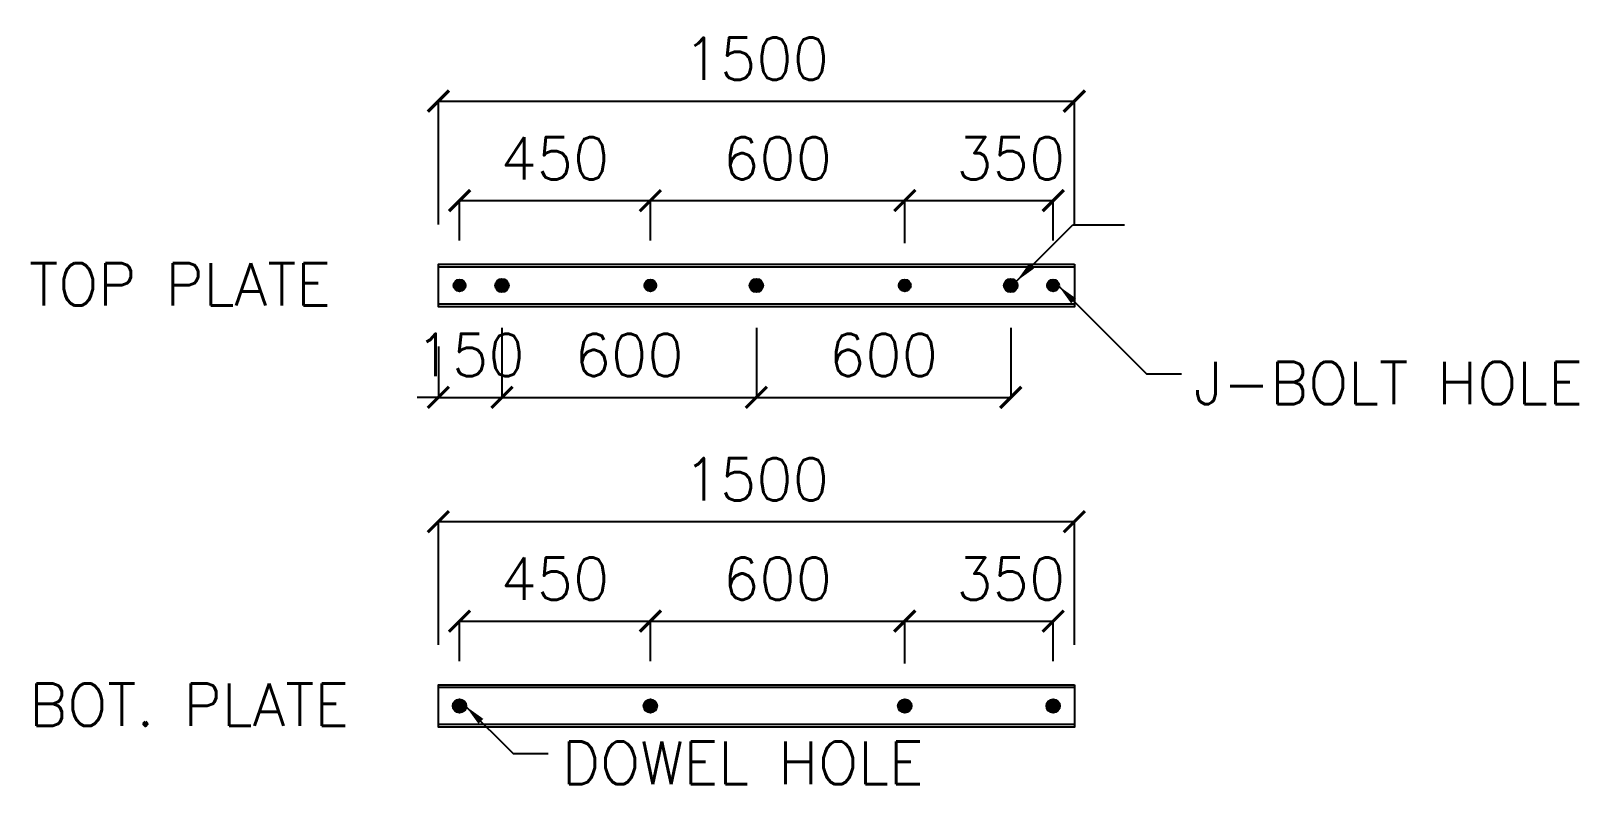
# Model space of a CAD drawing. Header units: inches. Extents: x 33 to 4252, y 14 to 9346.
# Drawn here: x 483 to 4134, y 7569 to 9346 of the extents above; entities that cross this region are included whole.
import ezdxf

# ---------------------------------------------------------------- set-up
doc = ezdxf.new("R2010")
doc.units = ezdxf.units.IN
doc.header["$MEASUREMENT"] = 0
doc.layers.get('Defpoints').update_dxf_attribs({"color": 36, "true_color": 0x703800})
for name, color, linetype in [('0-S1', 1, 'Continuous'), ('A-DIMENSIONS', 30, 'Continuous'), ('A-Main Text', 3, 'Continuous'), ('A-Specifications', 2, 'Continuous'), ('AR-Panels', 4, 'Continuous'), ('AR-Timber Plate', 3, 'Continuous'), ('Screw Connection', 13, 'Continuous'), ('Screw Dowel', 140, 'Continuous'), ('Screw J-Bolt', 64, 'Continuous')]:
    doc.layers.add(name, color=color, linetype=linetype)
doc.layers.add('VP', color=7, linetype='Continuous', plot=False)
doc.styles.add('LEROY', font='simplex.shx')
doc.dimstyles.new('DIM100', dxfattribs={"dimscale": 0, "dimtxt": 220, "dimasz": 180, "dimexe": 220, "dimexo": 250, "dimgap": 1, "dimtad": 1, "dimtoh": 1, "dimlfac": 0.001, "dimzin": 1, "dimdsep": 46, "dimtxsty": 'LEROY', "dimblk1": 'ORIGIN', "dimblk2": 'ORIGIN', "dimsah": 1, "dimcen": 0.18, "dimclrd": 30, "dimclre": 30, "dimclrt": 7, "dimazin": 0, "dimtfac": 1, "dimtix": 1, "dimtmove": 1, "dimatfit": 3, "dimfxl": 1, "dimtvp": 1, "dimtolj": 2, "dimtzin": 0, "dimarcsym": 0})

# ---------------------------------------------------------------- blocks, each defined once
blk = doc.blocks.new('srthtfghjfghtrrdre')
at = {"layer": 'Screw J-Bolt'}
h = blk.add_hatch(color=256, dxfattribs=at)
h.dxf.hatch_style = 1
h.paths.add_polyline_path([(91218.9, 31514.7, 1), (91190.9, 31514.7, 1)])
blk.add_circle((91204.9, 31514.7), 14, dxfattribs=at)
blk = doc.blocks.new('32mm Hole')
at = {"layer": 'Screw Dowel'}
h = blk.add_hatch(color=256, dxfattribs=at)
h.dxf.hatch_style = 1
h.paths.add_polyline_path([(92138.9, 31231.2, 1), (92170.9, 31231.2, 1)])
blk.add_circle((92154.9, 31231.2), 16, dxfattribs=at)
blk = doc.blocks.new('_ORIGIN')
at = {"color": 0, "linetype": 'ByBlock'}
blk.add_line((-0.5, 0), (-1, 0), dxfattribs=at)
blk.add_circle((0, 0), 0.5, dxfattribs=at)
blk = doc.blocks.new('_ArchTick')
at = {"color": 0, "linetype": 'ByBlock', "const_width": 0.15}
blk.add_lwpolyline([(-0.5, -0.5), (0.5, 0.5)], dxfattribs=at)
blk = doc.blocks.new('*D54')
at = {"layer": 'A-DIMENSIONS', "color": 30, "transparency": 16777216}
for p, q in [((1493.9, 8851.4), (1493.9, 8945.7)), ((1493.9, 8945.7), (1944, 8945.7)), ((1944, 8851.4), (1944, 8945.7))]:
    blk.add_line(p, q, dxfattribs=at)
at = {"layer": 'Defpoints', "color": 0, "transparency": 16777216}
for p in [(1944, 8945.7), (1493.9, 8751.4), (1944, 8751.4)]:
    blk.add_point(p, dxfattribs=at)
at = {"layer": 'A-DIMENSIONS', "color": 30, "transparency": 16777216, "xscale": 50, "yscale": 50, "zscale": 50, "rotation": 180}
blk.add_blockref('_ArchTick', (1493.9, 8945.7), dxfattribs=at)
at = {"layer": 'A-DIMENSIONS', "color": 30, "transparency": 16777216, "xscale": 50, "yscale": 50, "zscale": 50}
blk.add_blockref('_ArchTick', (1944, 8945.7), dxfattribs=at)
at = {"layer": 'A-DIMENSIONS', "color": 3, "transparency": 16777216, "insert": (1718.9, 9045.7), "char_height": 100, "attachment_point": 5, "style": 'LEROY'}
blk.add_mtext('\\A2;450', dxfattribs=at)
blk = doc.blocks.new('*D55')
at = {"layer": 'A-DIMENSIONS', "color": 30, "transparency": 16777216}
for p, q in [((1444, 8889.4), (1444, 9180.2)), ((1444, 9180.2), (2944, 9180.2)), ((2944, 8889.4), (2944, 9180.2))]:
    blk.add_line(p, q, dxfattribs=at)
at = {"layer": 'Defpoints', "color": 0, "transparency": 16777216}
for p in [(2944, 9180.2), (1444, 8789.4), (2944, 8789.4)]:
    blk.add_point(p, dxfattribs=at)
at = {"layer": 'A-DIMENSIONS', "color": 30, "transparency": 16777216, "xscale": 50, "yscale": 50, "zscale": 50, "rotation": 180}
blk.add_blockref('_ArchTick', (1444, 9180.2), dxfattribs=at)
at = {"layer": 'A-DIMENSIONS', "color": 30, "transparency": 16777216, "xscale": 50, "yscale": 50, "zscale": 50}
blk.add_blockref('_ArchTick', (2944, 9180.2), dxfattribs=at)
at = {"layer": 'A-DIMENSIONS', "color": 3, "transparency": 16777216, "insert": (2194, 9280.2), "char_height": 100, "attachment_point": 5, "style": 'LEROY'}
blk.add_mtext('\\A2;1500', dxfattribs=at)
blk = doc.blocks.new('*D56')
at = {"layer": 'A-DIMENSIONS', "color": 30, "transparency": 16777216}
for p, q in [((2544.1, 8845.4), (2544.1, 8945.7)), ((2544.1, 8945.7), (2894, 8945.7)), ((2894, 8851.4), (2894, 8945.7))]:
    blk.add_line(p, q, dxfattribs=at)
at = {"layer": 'Defpoints', "color": 0, "transparency": 16777216}
for p in [(2894, 8945.7), (2544.1, 8745.4), (2894, 8751.4)]:
    blk.add_point(p, dxfattribs=at)
at = {"layer": 'A-DIMENSIONS', "color": 30, "transparency": 16777216, "xscale": 50, "yscale": 50, "zscale": 50, "rotation": 180}
blk.add_blockref('_ArchTick', (2544.1, 8945.7), dxfattribs=at)
at = {"layer": 'A-DIMENSIONS', "color": 30, "transparency": 16777216, "xscale": 50, "yscale": 50, "zscale": 50}
blk.add_blockref('_ArchTick', (2894, 8945.7), dxfattribs=at)
at = {"layer": 'A-DIMENSIONS', "color": 3, "transparency": 16777216, "insert": (2794, 9045.7), "char_height": 100, "attachment_point": 5, "style": 'LEROY'}
blk.add_mtext('\\A2;350', dxfattribs=at)
blk = doc.blocks.new('*D57')
at = {"layer": 'A-DIMENSIONS', "color": 30, "transparency": 16777216}
for p, q in [((1944, 8851.4), (1944, 8945.7)), ((1944, 8945.7), (2544.1, 8945.7)), ((2544.1, 8845.4), (2544.1, 8945.7))]:
    blk.add_line(p, q, dxfattribs=at)
at = {"layer": 'Defpoints', "color": 0, "transparency": 16777216}
for p in [(2544.1, 8945.7), (1944, 8751.4), (2544.1, 8745.4)]:
    blk.add_point(p, dxfattribs=at)
at = {"layer": 'A-DIMENSIONS', "color": 30, "transparency": 16777216, "xscale": 50, "yscale": 50, "zscale": 50, "rotation": 180}
blk.add_blockref('_ArchTick', (1944, 8945.7), dxfattribs=at)
at = {"layer": 'A-DIMENSIONS', "color": 30, "transparency": 16777216, "xscale": 50, "yscale": 50, "zscale": 50}
blk.add_blockref('_ArchTick', (2544.1, 8945.7), dxfattribs=at)
at = {"layer": 'A-DIMENSIONS', "color": 3, "transparency": 16777216, "insert": (2244, 9045.7), "char_height": 100, "attachment_point": 5, "style": 'LEROY'}
blk.add_mtext('\\A2;600', dxfattribs=at)
blk = doc.blocks.new('*D64')
at = {"layer": 'A-DIMENSIONS', "color": 30, "transparency": 16777216}
for p, q in [((1594, 8645.4), (1594, 8481.6)), ((1444, 8601.4), (1444, 8481.6)), ((1444, 8481.6), (1394, 8481.6)), ((1444, 8481.6), (1594, 8481.6)), ((1594, 8481.6), (1644, 8481.6))]:
    blk.add_line(p, q, dxfattribs=at)
at = {"layer": 'Defpoints', "color": 0, "transparency": 16777216}
for p in [(1594, 8745.4), (1444, 8701.4), (1594, 8481.6)]:
    blk.add_point(p, dxfattribs=at)
at = {"layer": 'A-DIMENSIONS', "color": 30, "transparency": 16777216, "xscale": 50, "yscale": 50, "zscale": 50}
blk.add_blockref('_ArchTick', (1444, 8481.6), dxfattribs=at)
at = {"layer": 'A-DIMENSIONS', "color": 30, "transparency": 16777216, "xscale": 50, "yscale": 50, "zscale": 50, "rotation": 180}
blk.add_blockref('_ArchTick', (1594, 8481.6), dxfattribs=at)
at = {"layer": 'A-DIMENSIONS', "color": 3, "transparency": 16777216, "insert": (1519, 8581.6), "char_height": 100, "attachment_point": 5, "style": 'LEROY'}
blk.add_mtext('\\A2;150', dxfattribs=at)
blk = doc.blocks.new('*D58')
at = {"layer": 'A-DIMENSIONS', "color": 30, "transparency": 16777216}
for p, q in [((1594, 8645.4), (1594, 8481.6)), ((2194, 8645.4), (2194, 8481.6)), ((1594, 8481.6), (2194, 8481.6))]:
    blk.add_line(p, q, dxfattribs=at)
at = {"layer": 'Defpoints', "color": 0, "transparency": 16777216}
for p in [(1594, 8745.4), (2194, 8745.4), (2194, 8481.6)]:
    blk.add_point(p, dxfattribs=at)
at = {"layer": 'A-DIMENSIONS', "color": 30, "transparency": 16777216, "xscale": 50, "yscale": 50, "zscale": 50, "rotation": 180}
blk.add_blockref('_ArchTick', (1594, 8481.6), dxfattribs=at)
at = {"layer": 'A-DIMENSIONS', "color": 30, "transparency": 16777216, "xscale": 50, "yscale": 50, "zscale": 50}
blk.add_blockref('_ArchTick', (2194, 8481.6), dxfattribs=at)
at = {"layer": 'A-DIMENSIONS', "color": 3, "transparency": 16777216, "insert": (1894, 8581.6), "char_height": 100, "attachment_point": 5, "style": 'LEROY'}
blk.add_mtext('\\A2;600', dxfattribs=at)
blk = doc.blocks.new('*D59')
at = {"layer": 'A-DIMENSIONS', "color": 30, "transparency": 16777216}
for p, q in [((2194, 8645.4), (2194, 8481.6)), ((2794, 8645.4), (2794, 8481.6)), ((2194, 8481.6), (2794, 8481.6))]:
    blk.add_line(p, q, dxfattribs=at)
at = {"layer": 'Defpoints', "color": 0, "transparency": 16777216}
for p in [(2194, 8745.4), (2794, 8745.4), (2794, 8481.6)]:
    blk.add_point(p, dxfattribs=at)
at = {"layer": 'A-DIMENSIONS', "color": 30, "transparency": 16777216, "xscale": 50, "yscale": 50, "zscale": 50, "rotation": 180}
blk.add_blockref('_ArchTick', (2194, 8481.6), dxfattribs=at)
at = {"layer": 'A-DIMENSIONS', "color": 30, "transparency": 16777216, "xscale": 50, "yscale": 50, "zscale": 50}
blk.add_blockref('_ArchTick', (2794, 8481.6), dxfattribs=at)
at = {"layer": 'A-DIMENSIONS', "color": 3, "transparency": 16777216, "insert": (2494, 8581.6), "char_height": 100, "attachment_point": 5, "style": 'LEROY'}
blk.add_mtext('\\A2;600', dxfattribs=at)
blk = doc.blocks.new('STHDRJHFGHKK')
at = {"layer": 'Screw Connection'}
h = blk.add_hatch(color=256, dxfattribs=at)
h.dxf.hatch_style = 1
h.paths.add_polyline_path([(96004.3, -61022.2, 1), (95972.3, -61022.2, 1)])
blk.add_circle((95988.3, -61022.2), 16, dxfattribs=at)
blk = doc.blocks.new('*D60')
at = {"layer": 'A-DIMENSIONS', "color": 30, "transparency": 16777216}
for p, q in [((1493.9, 7859.6), (1493.9, 7953.8)), ((1493.9, 7953.8), (1944, 7953.8)), ((1944, 7859.5), (1944, 7953.8))]:
    blk.add_line(p, q, dxfattribs=at)
at = {"layer": 'Defpoints', "color": 0, "transparency": 16777216}
for p in [(1944, 7953.8), (1493.9, 7759.6), (1944, 7759.5)]:
    blk.add_point(p, dxfattribs=at)
at = {"layer": 'A-DIMENSIONS', "color": 30, "transparency": 16777216, "xscale": 50, "yscale": 50, "zscale": 50, "rotation": 180}
blk.add_blockref('_ArchTick', (1493.9, 7953.8), dxfattribs=at)
at = {"layer": 'A-DIMENSIONS', "color": 30, "transparency": 16777216, "xscale": 50, "yscale": 50, "zscale": 50}
blk.add_blockref('_ArchTick', (1944, 7953.8), dxfattribs=at)
at = {"layer": 'A-DIMENSIONS', "color": 3, "transparency": 16777216, "insert": (1718.9, 8053.8), "char_height": 100, "attachment_point": 5, "style": 'LEROY'}
blk.add_mtext('\\A2;450', dxfattribs=at)
blk = doc.blocks.new('*D61')
at = {"layer": 'A-DIMENSIONS', "color": 30, "transparency": 16777216}
for p, q in [((1444, 7897.6), (1444, 8188.4)), ((1444, 8188.4), (2944, 8188.4)), ((2944, 7897.6), (2944, 8188.4))]:
    blk.add_line(p, q, dxfattribs=at)
at = {"layer": 'Defpoints', "color": 0, "transparency": 16777216}
for p in [(2944, 8188.4), (1444, 7797.6), (2944, 7797.6)]:
    blk.add_point(p, dxfattribs=at)
at = {"layer": 'A-DIMENSIONS', "color": 30, "transparency": 16777216, "xscale": 50, "yscale": 50, "zscale": 50, "rotation": 180}
blk.add_blockref('_ArchTick', (1444, 8188.4), dxfattribs=at)
at = {"layer": 'A-DIMENSIONS', "color": 30, "transparency": 16777216, "xscale": 50, "yscale": 50, "zscale": 50}
blk.add_blockref('_ArchTick', (2944, 8188.4), dxfattribs=at)
at = {"layer": 'A-DIMENSIONS', "color": 3, "transparency": 16777216, "insert": (2194, 8288.4), "char_height": 100, "attachment_point": 5, "style": 'LEROY'}
blk.add_mtext('\\A2;1500', dxfattribs=at)
blk = doc.blocks.new('*D62')
at = {"layer": 'A-DIMENSIONS', "color": 30, "transparency": 16777216}
for p, q in [((2544.1, 7853.6), (2544.1, 7953.8)), ((2544.1, 7953.8), (2894, 7953.8)), ((2894, 7859.6), (2894, 7953.8))]:
    blk.add_line(p, q, dxfattribs=at)
at = {"layer": 'Defpoints', "color": 0, "transparency": 16777216}
for p in [(2894, 7953.8), (2544.1, 7753.6), (2894, 7759.6)]:
    blk.add_point(p, dxfattribs=at)
at = {"layer": 'A-DIMENSIONS', "color": 30, "transparency": 16777216, "xscale": 50, "yscale": 50, "zscale": 50, "rotation": 180}
blk.add_blockref('_ArchTick', (2544.1, 7953.8), dxfattribs=at)
at = {"layer": 'A-DIMENSIONS', "color": 30, "transparency": 16777216, "xscale": 50, "yscale": 50, "zscale": 50}
blk.add_blockref('_ArchTick', (2894, 7953.8), dxfattribs=at)
at = {"layer": 'A-DIMENSIONS', "color": 3, "transparency": 16777216, "insert": (2794, 8053.8), "char_height": 100, "attachment_point": 5, "style": 'LEROY'}
blk.add_mtext('\\A2;350', dxfattribs=at)
blk = doc.blocks.new('*D63')
at = {"layer": 'A-DIMENSIONS', "color": 30, "transparency": 16777216}
for p, q in [((1944, 7859.5), (1944, 7953.8)), ((1944, 7953.8), (2544.1, 7953.8)), ((2544.1, 7853.6), (2544.1, 7953.8))]:
    blk.add_line(p, q, dxfattribs=at)
at = {"layer": 'Defpoints', "color": 0, "transparency": 16777216}
for p in [(2544.1, 7953.8), (1944, 7759.5), (2544.1, 7753.6)]:
    blk.add_point(p, dxfattribs=at)
at = {"layer": 'A-DIMENSIONS', "color": 30, "transparency": 16777216, "xscale": 50, "yscale": 50, "zscale": 50, "rotation": 180}
blk.add_blockref('_ArchTick', (1944, 7953.8), dxfattribs=at)
at = {"layer": 'A-DIMENSIONS', "color": 30, "transparency": 16777216, "xscale": 50, "yscale": 50, "zscale": 50}
blk.add_blockref('_ArchTick', (2544.1, 7953.8), dxfattribs=at)
at = {"layer": 'A-DIMENSIONS', "color": 3, "transparency": 16777216, "insert": (2244, 8053.8), "char_height": 100, "attachment_point": 5, "style": 'LEROY'}
blk.add_mtext('\\A2;600', dxfattribs=at)

msp = doc.modelspace()

# ---------------------------------------------------------------- linework, layer by layer
at = {"layer": 'AR-Timber Plate', "elevation": -18333.7}
for points in [[(2944, 8789.4), (2944, 8701.4), (1444, 8701.4), (1444, 8789.4)], [(2944, 7797.6), (2944, 7709.6), (1444, 7709.6), (1444, 7797.6)]]:
    msp.add_lwpolyline(points, close=True, dxfattribs=at)
at = {"layer": 'VP', "elevation": -18333.7}
for points in [[(2944, 8795.4), (2944, 8695.4), (1444, 8695.4), (1444, 8795.4)], [(2944, 7803.6), (2944, 7703.6), (1444, 7703.6), (1444, 7803.6)]]:
    msp.add_lwpolyline(points, close=True, dxfattribs=at)

# ---------------------------------------------------------------- block references
at = {"layer": 'AR-Panels'}
for name, p in [('srthtfghjfghtrrdre', (-89711, -22769.2, -18333.7)), ('STHDRJHFGHKK', (-94394.3, 69767.7, 0)), ('srthtfghjfghtrrdre', (-89261, -22769.2, -18333.7)), ('STHDRJHFGHKK', (-93794.3, 69767.7, 0)), ('srthtfghjfghtrrdre', (-88660.9, -22769.2, -18333.7)), ('STHDRJHFGHKK', (-93194.3, 69767.7, 0)), ('srthtfghjfghtrrdre', (-88311, -22769.2, -18333.7)), ('32mm Hole', (-90661, -23477.5, -18333.7)), ('32mm Hole', (-90211, -23477.5, -18333.7)), ('32mm Hole', (-89610.9, -23477.5, -18333.7)), ('32mm Hole', (-89261, -23477.5, -18333.7))]:
    msp.add_blockref(name, p, dxfattribs=at)

# ---------------------------------------------------------------- texts
at = {"layer": 'A-Main Text', "ltscale": 0.2, "char_height": 100, "attachment_point": 3, "style": 'LEROY'}
for s, insert in [('\\pxql;TOP PLATE', (1545.1, 8798.3, -18333.7)), ('\\pxql;BOT. PLATE', (1545.1, 7806.5, -18333.7))]:
    msp.add_mtext_dynamic_manual_height_columns(s, width=1066.299, gutter_width=0.3, heights=[0], dxfattribs=dict(at, insert=insert))
at = {"layer": 'A-Specifications', "ltscale": 0.2, "char_height": 100, "attachment_point": 3, "style": 'LEROY'}
for s, width, insert in [('\\pxql;J-BOLT HOLE', 1066.299, (4292, 8565.2, 0)), ('\\pxql;DOWEL HOLE', 1010.881, (2746.4, 7669.4, -18333.7))]:
    msp.add_mtext_dynamic_manual_height_columns(s, width=width, gutter_width=0.3, heights=[0], dxfattribs=dict(at, insert=insert))

# ---------------------------------------------------------------- dimensions: what is measured, and where the dimension line sits
at = {"layer": 'A-DIMENSIONS'}
for base, p1, p2, picture, middle in [((2944, 9180.2, -18333.7), (1444, 8789.4, -18333.7), (2944, 8789.4, -18333.7), '*D55', (2194, 9280.2, -18333.7)), ((1944, 8945.7, -18333.7), (1493.9, 8751.4, -18333.7), (1944, 8751.4, -18333.7), '*D54', (1718.9, 9045.7, -18333.7)), ((2544.1, 8945.7, -18333.7), (1944, 8751.4, -18333.7), (2544.1, 8745.4, -18333.7), '*D57', (2244, 9045.7, -18333.7)), ((1594, 8481.6, 0), (1444, 8701.4, 0), (1594, 8745.4, 0), '*D64', (1519, 8581.6, 0)), ((2194, 8481.6, 0), (1594, 8745.4, 0), (2194, 8745.4, 0), '*D58', (1894, 8581.6, 0)), ((2794, 8481.6, 0), (2194, 8745.4, 0), (2794, 8745.4, 0), '*D59', (2494, 8581.6, 0)), ((2944, 8188.4, -18333.7), (1444, 7797.6, -18333.7), (2944, 7797.6, -18333.7), '*D61', (2194, 8288.4, -18333.7)), ((1944, 7953.8, -18333.7), (1493.9, 7759.6, -18333.7), (1944, 7759.5, -18333.7), '*D60', (1718.9, 8053.8, -18333.7)), ((2544.1, 7953.8, -18333.7), (1944, 7759.5, -18333.7), (2544.1, 7753.6, -18333.7), '*D63', (2244, 8053.8, -18333.7))]:
    dim = msp.add_linear_dim(base=base, p1=p1, p2=p2, dimstyle='DIM100', override={"dimscale": 1, "dimtxt": 100, "dimasz": 50, "dimexe": 0, "dimexo": 100, "dimgap": 50, "dimdec": 0, "dimlfac": 1, "dimblk1": 'ArchTick', "dimblk2": 'ArchTick', "dimclrt": 3, "dimlwd": -1, "dimlwe": -1}, dxfattribs=at)
    dim.commit()
    dim.dimension.update_dxf_attribs({"geometry": picture, "text_midpoint": middle})
for base, p1, p2, picture, middle in [((2894, 8945.7, -18333.7), (2544.1, 8745.4, -18333.7), (2894, 8751.4, -18333.7), '*D56', (2794, 8945.7, -18333.7)), ((2894, 7953.8, -18333.7), (2544.1, 7753.6, -18333.7), (2894, 7759.6, -18333.7), '*D62', (2794, 7953.8, -18333.7))]:
    dim = msp.add_linear_dim(base=base, p1=p1, p2=p2, dimstyle='DIM100', override={"dimscale": 1, "dimtxt": 100, "dimasz": 50, "dimexe": 0, "dimexo": 100, "dimgap": 50, "dimdec": 0, "dimlfac": 1, "dimblk1": 'ArchTick', "dimblk2": 'ArchTick', "dimclrt": 3, "dimlwd": -1, "dimlwe": -1}, dxfattribs=at)
    dim.commit()
    dim.dimension.update_dxf_attribs({"geometry": picture, "text_midpoint": middle, "dimtype": 160})

# ---------------------------------------------------------------- leaders
at = {"layer": '0-S1', "ltscale": 0.2}
for points in [[(2807.6, 8755.8, 18333.7), (2940.4, 8888.6, 18333.7), (3062.3, 8888.6, 18333.7)], [(2906.9, 8744.3, 0), (3114.1, 8537.1, 0), (3196.9, 8537.1, 0)], [(1509, 7752.6, -18333.7), (1620.2, 7641.4, -18333.7), (1703, 7641.4, -18333.7)]]:
    msp.add_leader(points, dimstyle='DIM100', override={"dimscale": 0.05, "dimasz": 1000, "dimtad": 0, "dimclrd": 256}, dxfattribs=at)

doc.saveas('drawing.dxf')
